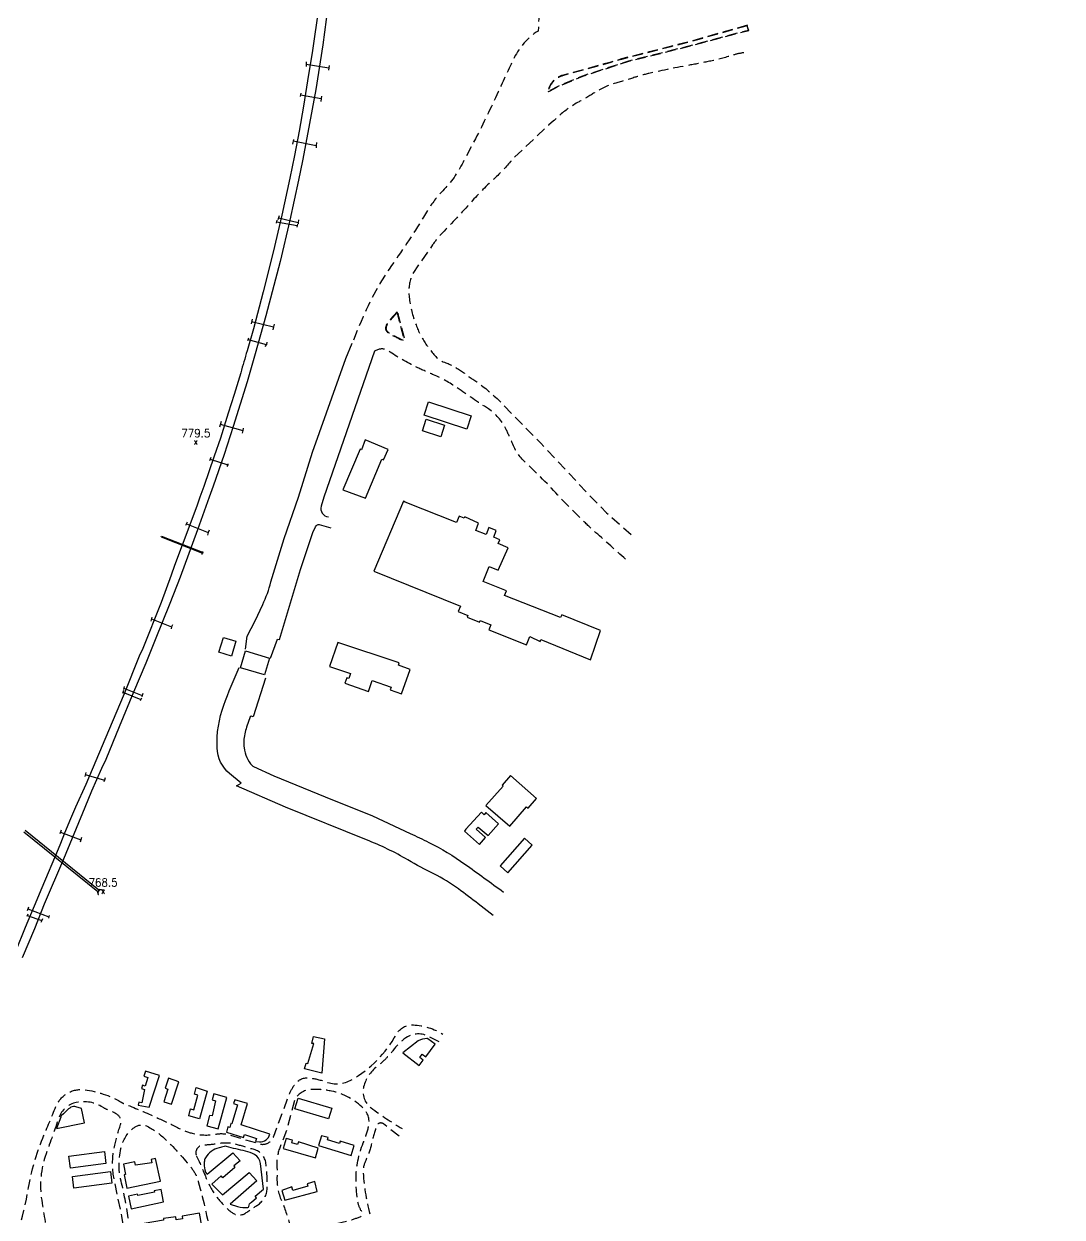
# Model space of a CAD drawing. Header units: metres. Extents: x 320405 to 332543, y 7395686 to 7410003.
# Drawn here: x 321059 to 321562, y 7407152 to 7407729 of the extents above; entities that cross this region are included whole.
import ezdxf
from ezdxf.enums import TextEntityAlignment as Align

# ---------------------------------------------------------------- set-up
doc = ezdxf.new("R2010")
doc.units = ezdxf.units.M
doc.header["$LTSCALE"] = 10
doc.header["$MEASUREMENT"] = 0
for name, pattern in [('CONTINUO', [0]), ('DASHED', [0.75, 0.5, -0.25]), ('TRACEJADO', [8.7, 8, -0.7])]:
    doc.linetypes.add(name, pattern=pattern)
for name, color, linetype in [('ALA', 45, 'Continuous'), ('BUEIRO', 151, 'Continuous'), ('Canteiro', 45, 'DASHED'), ('Edificações', 30, 'Continuous'), ('Linha Férrea', 20, 'Continuous'), ('Pontos Cotados', 45, 'Continuous'), ('Portico', 45, 'Continuous'), ('Vias Primárias', 230, 'Continuous'), ('Vias Secundárias', 230, 'DASHED')]:
    doc.layers.add(name, color=color, linetype=linetype)
doc.styles.add('Style-STANDARD', font='STANDARD.shx')

msp = doc.modelspace()

# ---------------------------------------------------------------- linework, layer by layer
at = {"layer": 'ALA', "linetype": 'CONTINUO'}
for points in [[(321095.54, 7407310.15, 769.11), (321097.6, 7407309.93, 768.52)], [(321097.6, 7407309.93, 768.52), (321097.62, 7407309.83, 767.89), (321095.61, 7407310.02, 768.02)], [(321094.68, 7407308.8, 769.15), (321095.02, 7407307.58, 768.62)], [(321095.02, 7407307.58, 768.62), (321095.14, 7407307.63, 767.76), (321094.81, 7407308.76, 768.19)]]:
    msp.add_polyline3d(points, dxfattribs=at)
at = {"layer": 'BUEIRO', "linetype": 'TRACEJADO', "flags": 128}
for points in [[(321125.46, 7407480.67), (321145.38, 7407472.77)], [(321125.65, 7407481.14), (321145.51, 7407473.25)], [(321094.77, 7407308.93), (321058.99, 7407337.8)], [(321095.31, 7407309.79), (321059.61, 7407338.58)]]:
    msp.add_lwpolyline(points, dxfattribs=at)
at = {"layer": 'BUEIRO', "linetype": 'CONTINUO', "flags": 128}
for points in [[(321145.38, 7407472.77), (321145.43, 7407472.75)], [(321145.51, 7407473.25), (321145.56, 7407473.23)]]:
    msp.add_lwpolyline(points, dxfattribs=at)
at = {"layer": 'BUEIRO', "linetype": 'CONTINUO'}
for points in [[(321125.46, 7407480.67, 0), (321125.65, 7407481.14, 0)], [(321145.25, 7407472.25, 771.43), (321145.61, 7407473.62, 771.49)], [(321145.56, 7407473.23, 770.88), (321145.43, 7407472.75, 770.85)], [(321095.54, 7407310.15, 769.11), (321094.68, 7407308.8, 769.15)], [(321095.54, 7407310.15, 769.11), (321095.61, 7407310.02, 768.02), (321094.81, 7407308.76, 768.19), (321094.68, 7407308.8, 769.15)]]:
    msp.add_polyline3d(points, dxfattribs=at)
at = {"layer": 'Canteiro', "flags": 128}
for points in [[(321409.15, 7407728.11), (321380.97, 7407720.11), (321348.26, 7407711.82), (321342.66, 7407710.17), (321319.66, 7407703.86, 0.151333), (321315.14, 7407700.97, 0.112183), (321312.66, 7407696.19, -0.146935), (321313.29, 7407696.66), (321317.58, 7407698.91), (321329.56, 7407703.9), (321351.76, 7407711.12), (321377.24, 7407717.45), (321409.7, 7407725.96)], [(321239.65, 7407589.4), (321235.81, 7407585.03, 0.129247), (321234.31, 7407582.02, 0.225851), (321234.7, 7407580.41, 0.101407), (321236.35, 7407579.05, 0.008799), (321242.61, 7407575.89, 0.826691), (321243.08, 7407576.52), (321240.3, 7407587.17, -0.015467), (321239.87, 7407589.05, 0.182093)]]:
    msp.add_lwpolyline(points, format="xyb", close=True, dxfattribs=at)
at = {"layer": 'Edificações'}
for points in [[(321254.86, 7407546.07), (321275.45, 7407539.28), (321273.33, 7407532.84), (321252.74, 7407539.63)], [(321253.78, 7407537.74), (321262.64, 7407534.82), (321260.78, 7407529.17), (321251.92, 7407532.09)], [(321221.79, 7407523.16), (321213.41, 7407503.48), (321224.27, 7407499.42), (321232.22, 7407518.29), (321232.99, 7407517.96), (321235.25, 7407523.03), (321224.24, 7407527.77), (321222.43, 7407522.88)], [(321242.69, 7407498.08), (321228.4, 7407464.06), (321270.28, 7407447.22), (321269.21, 7407444.56), (321273.87, 7407442.69), (321273.54, 7407441.87), (321279.5, 7407439.38), (321279.88, 7407440.29), (321285.08, 7407438.12), (321284.07, 7407435.68), (321302.26, 7407428.56), (321303.82, 7407432.55), (321308.97, 7407430.09), (321309.25, 7407431.03), (321333.27, 7407421.28), (321338.12, 7407435.4), (321319.33, 7407443.04), (321318.76, 7407441.64), (321291.71, 7407452.31), (321292.62, 7407454.62), (321281.36, 7407459.17), (321284.28, 7407466.39), (321288.55, 7407464.66), (321293.33, 7407475.38), (321288.58, 7407477.53), (321289.36, 7407479.25), (321286.4, 7407480.59), (321287.67, 7407483.89), (321284.03, 7407485.28), (321282.75, 7407481.94), (321277.71, 7407483.87), (321279.08, 7407487.43), (321272.37, 7407490.37), (321272.11, 7407489.79), (321269.75, 7407490.83), (321268.35, 7407487.64), (321243.63, 7407497.56)], [(321155.54, 7407432.03), (321161.64, 7407430.21), (321159.52, 7407423.07), (321153.41, 7407424.88)], [(321166.25, 7407425.54), (321177.94, 7407422.06), (321175.52, 7407413.93), (321163.84, 7407417.4)], [(321211.01, 7407429.55), (321206.95, 7407418.01), (321217.03, 7407414.65), (321216.22, 7407412.2), (321215.27, 7407412.52), (321214.4, 7407409.89), (321225.74, 7407405.87), (321227.65, 7407411.25), (321236.8, 7407408.01), (321236.32, 7407406.65), (321241.75, 7407404.72), (321245.96, 7407416.59), (321240.26, 7407418.61), (321240.7, 7407419.85)], [(321291.03, 7407360.03), (321282.65, 7407350.71), (321294.27, 7407340.68), (321302.35, 7407350.06), (321303.06, 7407349.44), (321307.1, 7407354.14), (321294.61, 7407365.23), (321290.47, 7407360.64)], [(321272.21, 7407338.28), (321279.5, 7407331.86), (321282.5, 7407335.31), (321277.97, 7407339.2), (321278.86, 7407340.24), (321283.65, 7407336.25), (321288.7, 7407341.86), (321282.67, 7407347.28), (321281.76, 7407346.26), (321280.46, 7407347.43), (321272.94, 7407339.21)], [(321301.25, 7407334.89), (321289.46, 7407321.59), (321293.27, 7407318.21), (321305.07, 7407331.5)], [(321198.3, 7407235.62), (321199.22, 7407238.93), (321204.46, 7407237.74), (321203.17, 7407221.18), (321194.87, 7407223.35), (321195.58, 7407226.07), (321196.5, 7407225.83), (321199.27, 7407235.47)], [(321115.93, 7407213.75), (321117.31, 7407213.35), (321116.13, 7407206.86), (321114.56, 7407207.14), (321114.3, 7407205.71), (321119.69, 7407204.73), (321124.58, 7407220.07), (321117.93, 7407222.19), (321117.13, 7407219.69), (321118.99, 7407219.1), (321117.68, 7407214.97), (321116.45, 7407215.36)], [(321128.93, 7407218.73), (321127.35, 7407213.95), (321128.68, 7407213.51), (321126.75, 7407207.26), (321130.42, 7407206.13), (321134.04, 7407216.96)], [(321141.5, 7407211.05), (321142.39, 7407214.26), (321147.68, 7407212.5), (321143.92, 7407199.04), (321138.76, 7407200.49), (321139.71, 7407203.88), (321141.32, 7407203.43), (321143.13, 7407210.62)], [(321148.9, 7407200.75), (321147.58, 7407195.7), (321153.11, 7407194.26), (321157.28, 7407209.49), (321150.92, 7407211.23), (321150.11, 7407208.25), (321151.79, 7407207.72), (321150.05, 7407200.54)], [(321191.72, 7407209.05), (321208.03, 7407204.19), (321206.5, 7407199.03), (321190.18, 7407203.88)], [(321185.95, 7407189.65), (321184.52, 7407184.67), (321200.13, 7407180.18), (321201.47, 7407184.83), (321191.84, 7407187.89), (321191.45, 7407186.64), (321188.67, 7407187.52), (321189.06, 7407188.73)], [(321203.02, 7407190.91), (321201.55, 7407186.19), (321217.43, 7407181.3), (321218.92, 7407186.14), (321212.08, 7407188.32), (321211.71, 7407187.16), (321205.88, 7407189), (321206.21, 7407190.05)], [(321080.8, 7407180.99), (321097.99, 7407183.22), (321098.73, 7407177.5), (321081.54, 7407175.27)], [(321107.59, 7407172.05), (321108.83, 7407165.46), (321125.05, 7407168.87), (321122.75, 7407179.86), (321120.6, 7407179.41), (321120.94, 7407177.82), (321112.95, 7407176.61), (321112.7, 7407178.31), (321107.21, 7407177.16), (321108.23, 7407172.17)], [(321082.46, 7407171.16), (321100.91, 7407173.55), (321101.63, 7407168), (321083.18, 7407165.6)], [(321109.62, 7407161.72), (321110.85, 7407155.52), (321126.57, 7407158.91), (321125.4, 7407164.9), (321122.11, 7407164.26), (321122.26, 7407163.52), (321114.14, 7407161.94), (321114.04, 7407162.61)], [(321183.93, 7407164.42), (321185.23, 7407159.78), (321201.03, 7407163.96), (321199.77, 7407168.7), (321196.13, 7407167.68), (321196.48, 7407166.45), (321189.22, 7407164.42), (321188.75, 7407166.12)], [(321112.66, 7407141.08), (321145.16, 7407147.21), (321143.92, 7407153.38), (321135.58, 7407151.99), (321135.78, 7407150.74), (321132.72, 7407150.23), (321132.48, 7407151.65), (321126.51, 7407150.86), (321126.62, 7407150.09), (321111.62, 7407147.42)]]:
    msp.add_lwpolyline(points, close=True, dxfattribs=at)
for points in [[(321242.49, 7407231.1), (321250.25, 7407224.94), (321252.27, 7407227.49), (321250.61, 7407228.81), (321251.84, 7407230.35), (321253.48, 7407229.05), (321258.06, 7407235.18), (321254.53, 7407237.81, 0.159872), (321254.11, 7407237.95, 0.138445), (321249.92, 7407236.8)], [(321074.72, 7407194.43), (321088.33, 7407197.13), (321086.9, 7407204.06), (321084.13, 7407204.93, 0.099131), (321083.08, 7407205.04, 0.179428), (321080.64, 7407203.87, -0.029638), (321077.23, 7407200.73, 0.21795), (321076.82, 7407199.9)], [(321157.78, 7407195.24), (321157.03, 7407192.65), (321165.35, 7407190.09), (321165.78, 7407191.49), (321171.51, 7407189.59), (321171.04, 7407188.16), (321172.96, 7407187.97, 0.38466), (321178, 7407191.72), (321164.19, 7407196.24), (321167.31, 7407206.45), (321161.08, 7407208.35), (321160.5, 7407206.43), (321162.39, 7407205.85), (321159.67, 7407196.67), (321159.2, 7407196.81), (321158.66, 7407194.96)], [(321147.66, 7407172.32), (321160.07, 7407182.69), (321163.66, 7407178.81), (321160.58, 7407176.37), (321161.14, 7407175.54), (321155.37, 7407170.61), (321154.55, 7407171.56), (321149.99, 7407167.48), (321155.2, 7407162.32), (321168.04, 7407173.13), (321171.68, 7407169.09), (321158.85, 7407157.76), (321162.46, 7407156.71, 0.082219), (321167.38, 7407156.12, 0.41101), (321167.91, 7407156.7, -0.289861), (321169.16, 7407158.83), (321171.56, 7407160.79), (321170.91, 7407161.59), (321175.04, 7407165.06), (321173.51, 7407177.51, 0.235861), (321170.66, 7407181.81, 0.079542), (321166.3, 7407183.46, -0.018008), (321157.02, 7407185.74, 0.144577), (321155.94, 7407185.73, -0.020155), (321153.46, 7407185.07, 0.212805), (321146.9, 7407180.22, 0.113508), (321146.27, 7407178.09, 0.066372), (321146.52, 7407174.47, 0.143133)]]:
    msp.add_lwpolyline(points, format="xyb", close=True, dxfattribs=at)
at = {"layer": 'Linha Férrea', "flags": 128}
msp.add_lwpolyline([(321201.69, 7407737.37), (321198.53, 7407714.93), (321196.82, 7407704.54), (321194.29, 7407689.12), (321192.16, 7407677.14), (321189.93, 7407665.25), (321187.73, 7407654.3), (321183.87, 7407636.4), (321182.58, 7407630.94), (321179.65, 7407618.56), (321174.82, 7407599.25), (321170.06, 7407581.4), (321167.02, 7407570.81, -0.003883), (321163.93, 7407560.12), (321160.83, 7407549.7), (321157.94, 7407540.64), (321154.18, 7407528.57), (321151.09, 7407519.75), (321146.12, 7407505.11), (321144.21, 7407500), (321142.8, 7407496.12), (321139.36, 7407486.53), (321131.83, 7407466.83), (321130.32, 7407462.25), (321125.45, 7407449.03), (321116.52, 7407426.73), (321114.86, 7407422.97), (321107.46, 7407404.73), (321100, 7407386.89), (321093.85, 7407372.4), (321089.01, 7407360.95), (321083.91, 7407349.87), (321081.61, 7407344.3), (321078.64, 7407337.27), (321076.67, 7407332.27), (321075.55, 7407329.63), (321067.71, 7407310.86), (321064.04, 7407302.06), (321059.62, 7407291.7), (321054.99, 7407280.07)], format="xyb", dxfattribs=at)
msp.add_lwpolyline([(321206.16, 7407737.18), (321203.64, 7407718.92), (321200.27, 7407697.27), (321195.46, 7407671.27), (321193.89, 7407662.64), (321191.91, 7407653.28), (321187.68, 7407633.92), (321182.98, 7407614.01), (321176.14, 7407587.75), (321170.94, 7407569.24), (321167.05, 7407555.78), (321160.33, 7407534.21), (321155.93, 7407520.56), (321150.59, 7407505.32), (321148.62, 7407500), (321142.96, 7407484.09), (321134.56, 7407461.31), (321129.62, 7407448.46), (321122.61, 7407430.96), (321118.08, 7407419.65), (321112.12, 7407405.52), (321105.18, 7407388.86), (321098.61, 7407372.93), (321096.61, 7407368.65), (321091.69, 7407357.73), (321088.55, 7407349.75), (321078.1, 7407324.74), (321068.8, 7407302.95), (321064.05, 7407290.98), (321058.22, 7407277.03)], dxfattribs=at)
at = {"layer": 'Portico'}
for points in [[(321195.7, 7407710.7), (321195.55, 7407708.37)], [(321195.63, 7407709.53), (321206.58, 7407707.69)], [(321206.73, 7407708.91), (321206.58, 7407707.69), (321206.45, 7407706.66)], [(321193.01, 7407695.39), (321192.74, 7407693.79)], [(321192.87, 7407694.59), (321202.91, 7407692.87)], [(321203.04, 7407694.02), (321202.91, 7407692.87), (321202.74, 7407691.38)], [(321189.44, 7407673), (321189.05, 7407670.73)], [(321189.33, 7407672.33), (321200.47, 7407670.07)], [(321200.59, 7407671.65), (321200.47, 7407670.07), (321200.39, 7407668.94)], [(321181.38, 7407633.96), (321181.16, 7407632.55)], [(321181.27, 7407633.26), (321191.28, 7407631.41)], [(321182.6, 7407636.13), (321181.94, 7407634.23)], [(321182.27, 7407635.18), (321191.83, 7407632.91)], [(321191.94, 7407634.15), (321191.83, 7407632.91), (321191.76, 7407632.17)], [(321191.42, 7407632.09), (321191.3, 7407631.41), (321191.15, 7407630.63)], [(321169.42, 7407586.16), (321168.99, 7407583.81)], [(321169.2, 7407584.99), (321179.88, 7407582.39)], [(321180.2, 7407583.69), (321179.88, 7407582.39), (321179.5, 7407580.96)], [(321167.69, 7407576.87), (321167.31, 7407575.66)], [(321167.5, 7407576.26), (321176.32, 7407573.84)], [(321176.66, 7407574.93), (321176.36, 7407573.83), (321175.69, 7407572.79)], [(321154.46, 7407536.55), (321153.65, 7407533.89)], [(321154.06, 7407535.22), (321164.92, 7407532.19)], [(321165.21, 7407533.28), (321164.92, 7407532.19), (321164.61, 7407530.99)], [(321149.41, 7407519.09), (321148.88, 7407517.52)], [(321149.15, 7407518.3), (321157.64, 7407515.53)], [(321157.77, 7407516.14), (321157.64, 7407515.53), (321157.21, 7407514.79)], [(321138.05, 7407487.84), (321137.27, 7407486.25)], [(321137.66, 7407487.04), (321148.25, 7407482.79)], [(321148.62, 7407483.97), (321148.25, 7407482.79), (321147.85, 7407481.54)], [(321120.96, 7407441.88), (321120.4, 7407439.98)], [(321120.72, 7407441.07), (321130.52, 7407437.26)], [(321130.99, 7407438.22), (321130.52, 7407437.26), (321130.26, 7407436.2)], [(321107.6, 7407408.25), (321107.15, 7407406.91)], [(321107.37, 7407407.58), (321116.31, 7407404.02)], [(321107.15, 7407406.32), (321106.7, 7407404.93)], [(321106.93, 7407405.62), (321115.55, 7407402.05)], [(321115.85, 7407402.67), (321115.55, 7407402.05), (321115.23, 7407401.4)], [(321116.64, 7407404.92), (321116.31, 7407404.02), (321116.04, 7407403.29)], [(321089.01, 7407366.71), (321088.44, 7407364.74)], [(321088.73, 7407365.73), (321097.97, 7407363.01)], [(321098.29, 7407364.11), (321097.97, 7407363.01), (321097.71, 7407362.12)], [(321076.97, 7407338.71), (321076.38, 7407336.96)], [(321076.68, 7407337.84), (321086.59, 7407334.17)], [(321086.87, 7407335.21), (321086.59, 7407334.17), (321086.28, 7407333)], [(321060.87, 7407298.1), (321060.39, 7407296.99)], [(321061.19, 7407301.47), (321060.62, 7407299.83)], [(321060.63, 7407297.54), (321067.6, 7407295.01)], [(321060.91, 7407300.65), (321071, 7407296.82)], [(321071.19, 7407297.57), (321071, 7407296.82), (321070.84, 7407296.21)], [(321067.92, 7407295.89), (321067.6, 7407295.01), (321067.26, 7407294.07)]]:
    msp.add_lwpolyline(points, dxfattribs=at)
at = {"layer": 'Vias Primárias'}
for points in [[(321166.2, 7407426.35), (321167.05, 7407432.65), (321170.94, 7407440.13), (321174.61, 7407447.99, 0.044898), (321178.57, 7407458.91), (321184.99, 7407479.9), (321191.91, 7407500), (321198.64, 7407521.68), (321214.81, 7407567.08), (321217.83, 7407574.4)], [(321229.34, 7407570.87), (321228.78, 7407570.6), (321204.26, 7407500), (321202.92, 7407495.55, 0.482627), (321206.42, 7407490.48)], [(321178.41, 7407422), (321181.81, 7407431.24), (321182.75, 7407431.13), (321192.86, 7407464.97), (321198.89, 7407482.89), (321200.07, 7407485.51, -0.297921), (321202, 7407486.75), (321207.51, 7407485.1)], [(321286.18, 7407297.53), (321278.89, 7407303.14, 0.004521), (321269.38, 7407310.33, 0.045033), (321257.4, 7407317.64, -0.017874), (321244.9, 7407324.37, 0.039361), (321224.82, 7407334.1), (321185.61, 7407349.97), (321161.9, 7407360.18), (321164.15, 7407361.52), (321158.59, 7407366.18, -0.212038), (321152.51, 7407378.59, -0.096754), (321155.76, 7407399.3, -0.018823), (321163.17, 7407417.54, -0.646046)], [(321175.87, 7407412.37), (321169.95, 7407393.66), (321169.07, 7407393.94), (321168.5, 7407393.61), (321166.8, 7407388.7, 0.031158), (321165.87, 7407385.34, 0.083121), (321165.57, 7407378.64, 0.151419), (321169.46, 7407370.01, 0.160927), (321170.17, 7407369.59), (321180, 7407365.14), (321204.85, 7407354.89), (321227.75, 7407345.65), (321246.03, 7407337.22, -0.008601), (321255.01, 7407332.89, -0.037898), (321272.49, 7407322.35, -0.004731), (321291.14, 7407308.82, 0.329825)]]:
    msp.add_lwpolyline(points, format="xyb", dxfattribs=at)
at = {"layer": 'Vias Secundárias', "flags": 128}
for points in [[(321561.57, 7408059.43), (321547.66, 7408061.3, 0.078618), (321519.61, 7408060.65, 0.054202), (321492.66, 7408052.66, -0.07883), (321488.27, 7408051.59), (321460.91, 7408042.85), (321439.97, 7408034.63, -0.262798), (321437.81, 7408034.93, -0.214195), (321434.99, 7408040.14, -0.08946), (321435.56, 7408045.48, 0.211477), (321434.07, 7408056.58, 0.153833), (321422.39, 7408066.73, 0.269057), (321409.23, 7408065.21, 0.026222), (321404.07, 7408060.92), (321387.77, 7408042.31), (321375.67, 7408027.9), (321358.9, 7408007.09), (321354.89, 7408001.68, -0.047158), (321350.93, 7407997.27, 0.063483), (321348.51, 7407994.38, 0.051555), (321343.94, 7407985.37, -0.000893), (321341.25, 7407978.38, 0.081627), (321340.63, 7407975.43, -0.129637), (321339.44, 7407971.6, -0.073496), (321331.2, 7407961.95, 0.042285), (321323.62, 7407954.1, -0.074081), (321320.15, 7407950.94, 0.06162), (321313.35, 7407945.04, 0.004955), (321298.55, 7407928.29, 0.07235), (321281.18, 7407901.13, 0.116657), (321277.31, 7407881.28, -0.040979), (321277.07, 7407875.52, 0.059741), (321277.05, 7407872.94, 0.012423), (321278.84, 7407860.24, 0.020359), (321281.07, 7407849.48, -0.015227), (321284.91, 7407831.92, -0.039938), (321286.52, 7407816.67, 0.036854), (321287.39, 7407807.93, 0.060077), (321291.11, 7407795.59, -0.081816), (321292.2, 7407791.27, -0.008598), (321292.33, 7407789.51, 0.096564), (321293.12, 7407786.32, -0.064903), (321295.97, 7407777.33, 0.105333), (321297.49, 7407773.6, -0.08509), (321305.32, 7407756.43, -0.088014), (321307.86, 7407725.52, 0.137531), (321296.35, 7407712.64, 0.008698), (321288.59, 7407696.1, -0.015687), (321277.54, 7407673.4), (321271.56, 7407662.02, -0.07861), (321261.75, 7407648.2, 0.058801), (321254.42, 7407638.69, -0.019893), (321238.06, 7407613.67, 0.056916), (321222.22, 7407585.04), (321217.83, 7407574.4)], [(321407.44, 7407715.01, 0.047268), (321401.88, 7407713.77, -0.028033), (321391.48, 7407711.02, -0.005477), (321381.73, 7407709.12, 0.010293), (321361.57, 7407705.01, 0.023799), (321354.24, 7407702.98, -0.010548), (321345.45, 7407700.3, 0.074255), (321335.23, 7407695.7, -0.019948), (321327.7, 7407691.28, 0.061204), (321318, 7407684.44, -0.003263), (321315.28, 7407682.01), (321313.01, 7407680), (321295.59, 7407663.57, -0.038712), (321287.21, 7407654.63, 0.025685), (321275.42, 7407642.7, -0.010607), (321261.5, 7407627.73, 0.040836), (321256.8, 7407622.02), (321247.13, 7407608.09, 0.062725), (321246.39, 7407606.44, 0.104388), (321245.51, 7407596.72, 0.055043), (321248.35, 7407584.53, 0.055699), (321252.89, 7407575.12, 0.054857), (321259.22, 7407567.15, 0.118593), (321261.97, 7407565.44, -0.078137), (321270.87, 7407560.87, 0.007405), (321278.18, 7407555.7, -0.048814), (321289.3, 7407546.37), (321309.24, 7407526.01), (321333.89, 7407499.66), (321341.05, 7407492.43), (321354.42, 7407480.53)], [(321350.24, 7407469.97, -0.000371), (321335.85, 7407482.76, -0.014877), (321329.13, 7407489.1), (321319.56, 7407498.69, 0.020279), (321302.42, 7407516.14, -0.11489), (321295.31, 7407526.25, 0.017282), (321292.31, 7407532.99, 0.134159), (321283.81, 7407542.67, -0.005308), (321268.71, 7407552.87, 0.051532), (321257.31, 7407559.13, -0.012699), (321249.1, 7407562.84, -0.03587), (321235.39, 7407570.72, 0.264792), (321229.9, 7407571.13), (321229.34, 7407570.87)], [(321039.98, 7406965.22), (321039.63, 7406974.26, 0.018815), (321038.06, 7406994.9, -0.040024), (321037.91, 7406999.23), (321040.3, 7407045.24), (321040.9, 7407067.5), (321043.3, 7407087.91, 0.011703), (321045.78, 7407114.38, -0.090681), (321047.9, 7407122.67, 0.065775), (321061.27, 7407165.8, -0.055733), (321068.15, 7407189.7, -0.000007), (321074.52, 7407205.13, -0.339035), (321088.4, 7407213.17, -0.097814), (321105.8, 7407207.33, 0.033557), (321108.39, 7407206.08, -0.009621), (321123.26, 7407199.73, -0.013483), (321133.34, 7407194.86, 0.05397), (321140.42, 7407192.13, 0.111378), (321151.84, 7407191.68, -0.094202), (321157.25, 7407191.65), (321173.08, 7407186.97, 0.419394), (321179.96, 7407190.78), (321187.3, 7407210.47, -0.069957), (321190.27, 7407215.95, -0.272586), (321197.22, 7407218.91, -0.055215), (321205.31, 7407216.92, 0.220686), (321217.63, 7407217.96, 0.138437), (321239.27, 7407239.93, -0.286508), (321247.52, 7407244.55, -0.130366), (321261.84, 7407240)], [(321260.03, 7407236.39), (321254.69, 7407239.04, 0.287026), (321243.33, 7407237.92, 0.070475), (321237.18, 7407231.61, -0.037293), (321234.69, 7407228.69, -0.031596), (321229.85, 7407224.39, 0.164799), (321223.46, 7407214.64, 0.304295), (321227.04, 7407204.4, 0.028005), (321242.15, 7407194.34, 1.288281)], [(321176.12, 7406989.43), (321176.42, 7406991.92, 0.072995), (321176.33, 7406995.36, -0.015779), (321175.78, 7406999.31, 0.422253), (321167.24, 7407006.31), (321141.19, 7407003.35, -0.149512), (321133.51, 7407006.21, -0.212414), (321128.03, 7407016.28, -0.025415), (321127.81, 7407023.89, 0.030615), (321127.16, 7407040.48, 0.059524), (321125.83, 7407046.47, -0.121726), (321124.91, 7407056, 0.099483), (321124.58, 7407062.42, -0.009834), (321121.29, 7407076.43, 0.007639), (321118.44, 7407088.84, -0.031151), (321115.21, 7407106.66, 0.045737), (321112.27, 7407120.55, -0.034622), (321109.71, 7407131.48), (321106.37, 7407151.99), (321102.27, 7407172.27, -0.090138), (321102.98, 7407186.38, -0.022864), (321105.81, 7407196.36, 0.325347), (321104.32, 7407201.06, 0.074105), (321100.9, 7407202.87, -0.056818), (321097.2, 7407204.66, 0.194908), (321084.36, 7407207, 0.263536), (321075.93, 7407199.61, -0.002695), (321069.74, 7407182.16, 0.126838), (321067.63, 7407159.66, -0.001398), (321070.91, 7407138.76, 0.031836), (321073.58, 7407126.63, -0.027554), (321077.39, 7407110, 0.003714), (321080.19, 7407094.34, -0.004006), (321082.02, 7407084.13, 0.013967), (321085.48, 7407066.75, -0.045928), (321087.84, 7407049.11, 0.022453), (321089.17, 7407033.78, -0.028665), (321090.27, 7407018.81, 0.002178), (321090.49, 7407008.24), (321091.32, 7406985.21, 0.1856), (321093.09, 7406981.07)], [(321240.58, 7407190.71), (321233.07, 7407196.61, 0.519546), (321229.64, 7407195.58, 0.025636), (321227.29, 7407187.08, -0.059323), (321224.44, 7407178.92, 0.129029), (321223.25, 7407172.97, 0.053621), (321226.81, 7407151.69, 21.583383)]]:
    msp.add_lwpolyline(points, format="xyb", dxfattribs=at)
for points in [[(321409.29, 7407728.36), (321380.91, 7407720.3), (321348.21, 7407712.01), (321342.6, 7407710.36), (321319.61, 7407704.05, 0.151333), (321314.99, 7407701.1, 0.116644), (321312.41, 7407696.03, 0.88683), (321312.72, 7407695.91, -0.191081), (321313.37, 7407696.47), (321317.66, 7407698.73), (321329.63, 7407703.71), (321351.82, 7407710.92), (321377.29, 7407717.25), (321409.94, 7407725.82)], [(321239.61, 7407589.66), (321235.66, 7407585.16, 0.129247), (321234.11, 7407582.06, 0.225851), (321234.54, 7407580.28, 0.101407), (321236.25, 7407578.88, 0.008799), (321242.52, 7407575.71, 0.788933), (321243.26, 7407576.61), (321240.49, 7407587.22, -0.015467), (321240.07, 7407589.09, 0.245651)], [(321195.8, 7407144.78), (321215.65, 7407149.71, 0.040536), (321222.11, 7407151.88, 0.475458), (321222.7, 7407153.95, -0.110663), (321220.71, 7407158.78, -0.04267), (321219.78, 7407169.89, -0.097712), (321223.27, 7407187.44, 0.03662), (321225.82, 7407195.2, 0.259132), (321223.45, 7407204.02, 0.15271), (321207.86, 7407212.5, 0.05305), (321198.56, 7407213.33, 0.251608), (321190.11, 7407208.61), (321186.18, 7407193.75), (321182.85, 7407185.11, 0.106823), (321181.45, 7407176.16, -0.023424), (321181.51, 7407170.79, 0.112713), (321183.66, 7407159.56, -0.043798), (321187.54, 7407148.09, 0.01113), (321188.28, 7407145.3, 0.362346), (321190.09, 7407144.08, 0.009988)], [(321169.72, 7407010.14), (321154.37, 7407007.88, -0.031556), (321141.45, 7407006.81, -0.326646), (321133.06, 7407012.69, -0.091501), (321131.22, 7407025.24, 0.036579), (321130.82, 7407036.34, 0.022448), (321129, 7407048.1, -0.068103), (321128.43, 7407057.05, 0.100928), (321127.41, 7407064.96, -0.04234), (321123.26, 7407081.58, 0.026079), (321120.09, 7407096.33, -0.035185), (321115.92, 7407117.54, 0.029423), (321113.1, 7407132.82, -0.024214), (321109.51, 7407151.2, 0.024136), (321106.04, 7407168.98, -0.126241), (321106.21, 7407185.7, -0.168301), (321112.47, 7407194.96, -0.287801), (321118.7, 7407195.47, -0.073576), (321127.76, 7407188.93, -0.031688), (321140.21, 7407175.16, -0.101878), (321143.41, 7407168.84, -0.023853), (321149.93, 7407139.43, 0.013036), (321154.63, 7407115.81, -0.036207), (321156.69, 7407102.23, 0.077955), (321158.33, 7407095.31, -0.070104), (321160.79, 7407085.65, 0.019117), (321163.88, 7407064.8, -0.055084), (321164.78, 7407052.92, 0.064941), (321165.25, 7407047.96, -0.023874), (321168.03, 7407032.43, 0.025105), (321170.49, 7407018.86, -0.007722), (321171.39, 7407014.77, -0.279553)], [(321142.42, 7407181.37), (321143.78, 7407178.41, -0.013239), (321147.29, 7407170.23, 0.069534), (321152.53, 7407161.02, 0.061646), (321159.73, 7407153.73, 0.325002), (321166.27, 7407153.46, 0.001769), (321172.5, 7407157.65, 0.241843), (321176.75, 7407165.42, 0.038113), (321176.14, 7407177.52, 0.299942), (321170.4, 7407184.21, -0.002668), (321162.4, 7407186.55, 0.115602), (321153.32, 7407187.09, -0.036792), (321145.92, 7407186.37, 0.505222)]]:
    msp.add_lwpolyline(points, format="xyb", close=True, dxfattribs=at)

# ---------------------------------------------------------------- texts
at = {"layer": 'Pontos Cotados', "linetype": 'Continuous', "style": 'Style-STANDARD'}
for s, height, p in [('779.5', 4, (321142.22, 7407530.91, 779.48)), ('x', 3, (321142.22, 7407526.91, 779.48)), ('768.5', 4, (321097.31, 7407313.46, 768.54)), ('x', 3, (321097.31, 7407309.46, 768.54))]:
    msp.add_text(s, height=height, dxfattribs=at).set_placement(p, align=Align.MIDDLE_CENTER)

doc.saveas('drawing.dxf')
